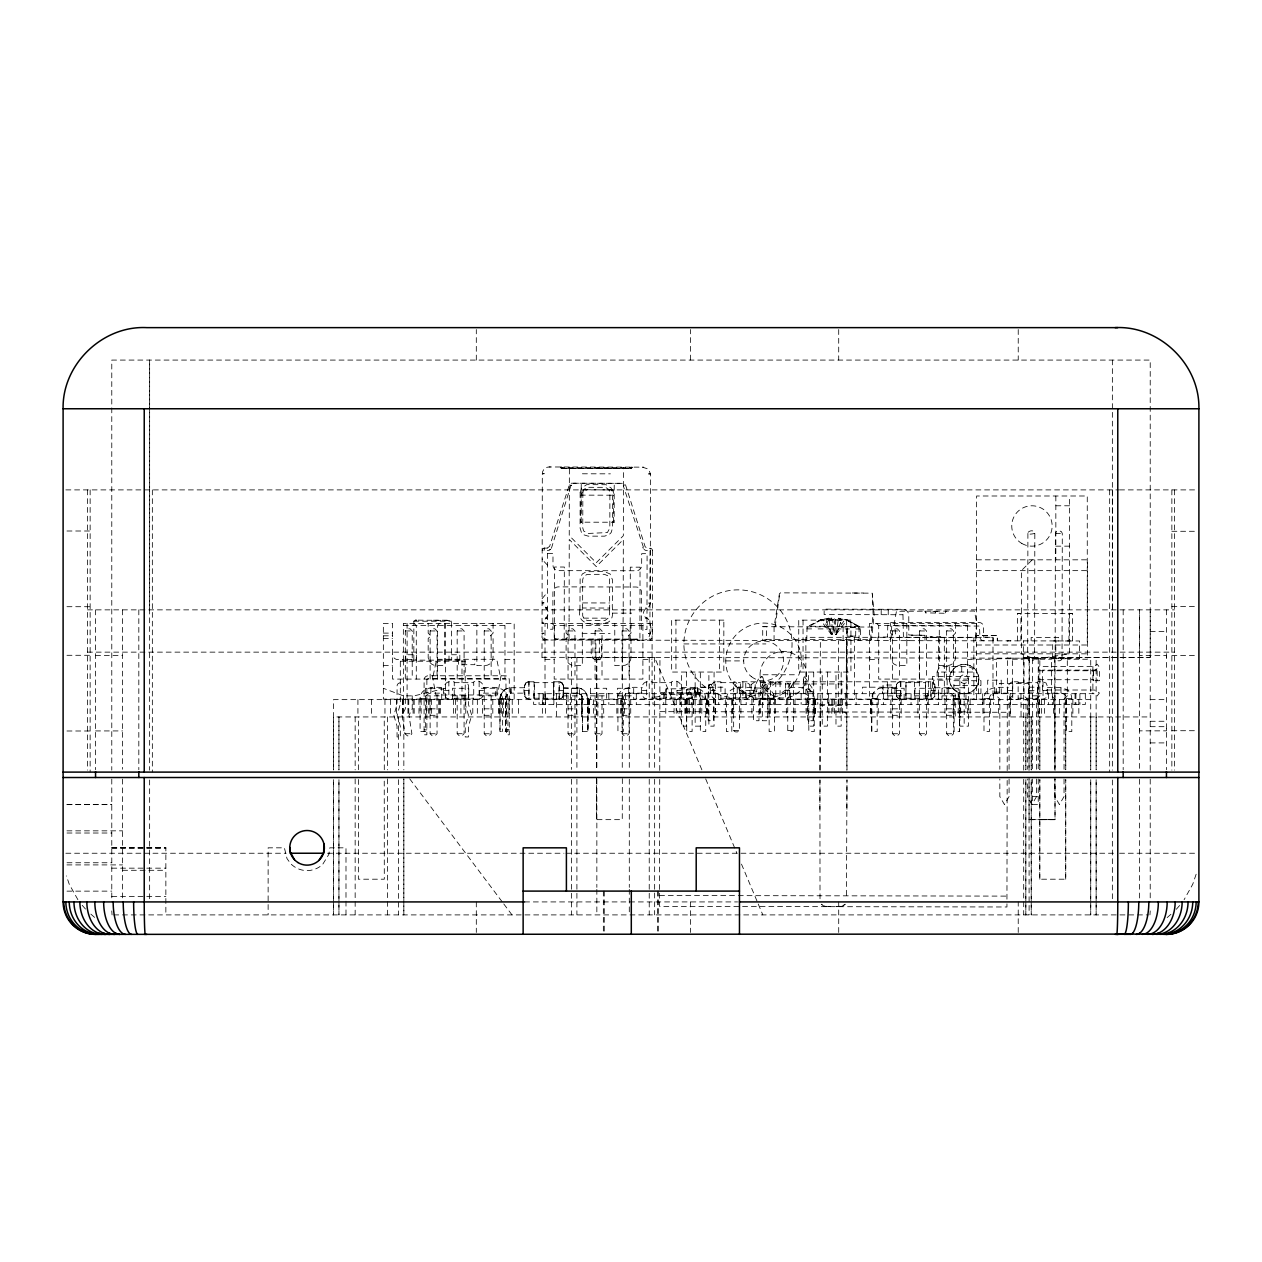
<?xml version="1.0" encoding="UTF-8"?>
<svg xmlns="http://www.w3.org/2000/svg" width="1262" height="1262" viewBox="0 0 1262 1262"><rect width="100%" height="100%" fill="white"/><g stroke="black" fill="none" stroke-linecap="round" stroke-linejoin="round"><path stroke-width="0.75" stroke-dasharray="5 3.75" d="M149.642 609.861L149.642 360.08L149.642 770.151M358.408 779.506L358.361 879.204L384.295 879.204L384.247 779.506M358.361 769.725L358.408 716.942M384.295 769.725L384.247 716.942M476.31 360.08L476.31 329.54M622.56 657.455L623.191 613.143M597.273 468.155L631.631 468.549L632.183 467.129L631.174 467.114M690.488 360.08L690.488 329.54M838.709 932.46L838.709 901.92M1018.229 932.46L1018.229 901.92M1025.832 716.942L1025.832 769.867L1025.99 699.637M1050.946 819.653L1055.032 819.653L1054.969 778.607L1055.016 819.653L1029.082 819.653L1029.035 778.607L1029.114 914.903M1039.841 879.204L1039.841 779.506L1039.746 879.204L1065.743 879.204L1065.743 779.506L1065.712 879.204M1090.731 779.664L1090.731 914.903L1090.731 779.269M1090.731 716.942L1090.731 769.867L1090.731 657.407M1096.142 779.664L1096.142 914.903L1096.142 779.269M1096.142 716.942L1096.142 769.867L1096.126 657.407M1112.358 609.861L1112.358 360.08M1139.412 728.695L1139.412 730.856L1166.451 730.856L1166.451 728.695M1139.412 657.612L1139.412 609.861L1139.412 769.867M1023.703 770.135L1023.703 657.407L1150.218 657.455L1150.218 609.861M1166.451 657.612L1166.451 655.435L1139.412 655.435M541.982 657.36L542.013 640.008L1079.625 640.97L1079.594 658.322M544.616 548.165L543.985 550.516M554.46 640.055L554.586 567.017L564.319 567.032L564.193 640.071M631.631 468.549L561.369 468.612L560.643 466.987L561.653 467.003M569.367 469.022L569.241 535.64L596.248 562.726L623.333 535.735L623.46 467.445M569.367 467.129L569.367 468.77M569.052 639.093L569.099 618.112M551.415 548.26L571.654 483.22L623.27 483.314A2.429 2.429 0 0 1 625.589 485.018L645.087 546.572L646.791 548.197L650.719 548.355M580.63 522.184L581.719 522.168L580.63 522.168L581.277 483.251M581.451 495.146L582.097 489.719L613.269 489.956L613.442 495.209L581.214 495.13L581.167 522.184L614.168 522.231L614.231 483.314M592.966 639.045L592.824 657.439L594.418 659.695M595.853 657.455L595.885 640.102M599.355 639.061L599.308 657.455C599.15 660.341 594.197 660.531 593.045 658.307M599.876 659.695L601.422 657.439L601.453 640.118M609.672 610.051L609.199 617.323L605.05 620.494L587.209 620.462L584.164 618.885L582.713 616.03L582.634 608L609.672 608.047L609.625 578.659L608.142 575.882L604.324 574.305L587.051 574.384L583.612 576.655L582.681 579.668L582.634 607.606M613.616 522.247L613.442 495.193M623.191 613.931L623.191 608.489M630.18 640.181L630.306 567.159L640.039 567.174L639.913 640.213M638.02 640.213L636.064 639.124M650.072 550.689L649.914 640.228L652.359 637.767L652.422 550.074A2.429 2.429 0 0 0 650.088 548.276A2.429 2.429 0 0 1 652.517 550.705M642.374 467.145L648.51 469.133L650.482 473.913L650.245 603.047A5.49 5.49 0 0 1 646.87 608.11A5.49 5.49 0 0 0 646.838 618.254A5.49 5.49 0 0 1 650.214 623.333C651.113 629.549 651.302 641.143 642.058 640.213M659.726 779.459L659.49 906.368L1006.95 906.984L1006.95 903.766M659.742 770.435L659.947 657.518M872.768 627.056L762.721 626.693L762.705 640.433L766.397 639.345L766.413 626.693M774.063 640.449L774.079 626.693L779.411 593.755L780.484 592.856L872.168 593.156L874.172 614.61L871.49 639.66L870.417 640.623M806.765 640.481L807.049 627.403L821.562 619.784L831.532 618.143L834.892 619.973L841.533 619.942L836.138 634.376L834.829 634.407L832.589 619.942L835.949 618.143L847.054 619.989L859.091 626.378M820.016 898.765L819.921 779.758M819.937 769.946L820.363 640.544M838.283 705.442L838.394 640.544M843.095 640.544L843.111 628.918A3.25 1.12 -89.9 0 0 842.653 626.315L840.555 622.56M846.266 705.49L846.376 640.591M847.165 640.56L847.039 705.49L820.253 705.411M847.149 636.095L847.307 627.577L847.291 636.222L855.81 636.111L847.291 636.222M846.912 809.336L846.976 779.806L846.455 898.812M846.991 769.994L846.755 640.56M852.307 592.982L863.255 592.998M855.668 636.174L855.778 627.624L847.165 627.703M859.059 640.607L859.075 628.981A3.25 3.045 -89.9 0 0 857.844 626.378M859.343 626.378L808.106 626.252L820.426 619.942L831.279 634.392L836.138 634.376L838.552 618.159L841.533 619.942L834.892 619.973L832.589 634.376L831.279 634.392L825.932 619.926L832.589 619.942L835.949 618.175L834.829 634.407L844.593 619.957L845.903 619.831L860.4 627.529L860.621 640.591M870.417 639.818L873.083 614.42L872.421 593.913M877.926 640.623L877.926 637.152L887.565 637.01M881.192 614.689L881.207 609.262M888.227 614.704L888.243 609.262M924.967 640.717L924.967 635.291L908.814 634.991L908.782 615.257A5.947 5.947 0 0 0 902.835 609.309L824.149 609.152L824.133 614.578L902.977 614.736M925.503 612.859L925.046 610.966L925.519 612.843L946.169 613.316L945.964 611.013M935.568 612.875L935.568 611.518M975.7 635.527L975.794 640.812L975.826 635.449L997.296 635.48L997.327 640.717L997.201 635.433L975.763 635.401M993.115 640.828L993.131 637.357L983.413 637.058L983.366 626.567A4.007 4.007 0 0 0 979.359 622.56L891.745 622.403A4.007 4.007 0 0 0 887.738 626.394L887.565 637.01M1006.95 899.207L1007.171 778.449M1007.186 770.625L1007.391 658.149M1017.424 640.875L1017.472 613.395L1072.432 613.49L1072.384 640.97M1020.863 640.891L1020.911 613.395L1017.472 613.395M1025.517 658.18L1023.34 658.18L1023.372 640.875M1027.899 533.416L1027.678 658.196C1027.789 661.73 1034.477 661.714 1034.603 658.212L1034.824 533.432C1033.042 526.002 1019.743 536.918 1034.824 533.432M1031.164 640.907L1031.164 637.452L1058.644 637.515L1058.644 640.954M1052.666 658.275L1052.697 640.922M1062.036 658.701C1061.326 661.793 1055.269 661.588 1055.142 658.243L1055.379 533.463C1055.505 529.945 1062.178 529.977 1062.288 533.495L1062.036 658.701M1053.628 658.228L1055.805 658.243L1055.821 640.938L1053.66 640.97M1068.946 640.97L1068.993 613.49L1072.432 613.506M561.448 468.612L562.552 468.076M609.672 608.047L609.672 609.909M623.207 606.628L623.318 539.552L596.232 566.559L569.241 539.458L569.099 617.228M819.874 809.289L820 780.058M820.048 770.341L820.316 711.91L821.436 711.942M561.196 468.454L631.631 468.376M458.611 659.285L458.579 664.695L474.796 664.695L474.764 659.285M413.841 660.152L413.841 621.219L414.93 620.131L451.386 620.447L451.701 660.152M542.092 598.677L547.503 592.241M666.352 692.444L666.746 688.815M694.778 698.012L695.157 694.384M945.617 612.89L945.727 611.155M739.5 688.437L739.5 730.382C738.98 732.449 734.168 732.607 733.648 730.382L733.648 681.953C735.557 680.186 741.125 688.311 738.664 688.595M756.269 691.797L756.995 689.084M542.045 623.128L543.89 623.128L542.045 623.128C550.484 612.07 550.484 613.947 542.076 602.857L543.922 602.857L542.076 602.857M775.152 626.725L779.727 593.692M441.7 699.101L441.7 688.279L425.468 688.279L425.468 731.55L420.088 731.55L420.072 698.549C420.53 686.134 435.69 686.828 444.508 687.743M483.456 687.743C492.275 686.828 507.434 686.134 507.908 698.549L507.908 731.55L499.926 731.55L499.894 698.549C500.004 692.664 505.273 687.932 511.031 687.743L511.031 693.153A5.411 5.411 0 0 0 505.636 698.549L505.526 731.55M500.004 698.549L500.872 694.573M562.978 696.356L563.609 686.118L562.237 683.058M563.609 694.763L562.347 697.823L560.549 698.785M642.358 693.153L628.728 693.153A5.411 5.411 0 0 0 623.318 698.549L623.318 731.55L617.938 731.55L617.907 698.549C618.38 686.134 633.54 686.828 642.358 687.743M711.153 693.153L697.523 693.153A5.411 5.411 0 0 0 692.112 698.549L692.112 731.55L686.733 731.55L686.702 698.549C687.175 686.134 702.335 686.828 711.153 687.743M726.407 698.549C728.631 680.849 752.404 689.699 763.731 687.743C769.52 687.853 774.426 692.759 774.537 698.549L774.537 731.55L769.142 731.55L769.142 698.549A5.411 5.411 0 0 0 763.731 693.153L737.229 693.153A5.411 5.411 0 0 0 731.818 698.549L726.439 698.549L726.407 731.55L731.818 731.55L731.818 698.549M896.241 693.153L882.501 693.153A5.411 5.411 0 0 0 877.09 698.549L877.2 731.55L871.711 731.55L871.679 698.549L872.436 694.573L874.85 690.913L878.62 688.5M871.79 731.55L871.79 698.549L872.547 694.573L874.96 690.913M896.541 696.356L896.541 684.525M937.13 672.047L938.707 668.229L942.54 666.651L968.49 666.651L972.324 668.229L973.901 672.047L937.13 672.047L937.13 676.385M934.763 696.356L934.763 684.525L930.741 681.795L930.741 699.085L932.444 698.785M1008.417 693.153L994.787 693.153A5.411 5.411 0 0 0 989.376 698.549L989.376 731.55L983.997 731.55L983.966 698.549C984.439 686.134 999.583 686.828 1008.417 687.743M940.679 637.484C943.992 636.49 927.081 636.427 930.378 637.468M433.15 675.769L436.652 659.285L496.723 659.285L500.225 675.769M665.137 692.444L665.91 688.815L695.204 688.815L695.961 692.444M753.556 691.797C759.692 667.141 768.826 676.606 758.967 691.797L758.967 720.728L753.556 720.728L753.556 691.797L758.967 691.797M793.546 682.332C788.103 694.195 784.964 685.518 793.435 681.48L793.577 730.382L792.41 731.55M547.298 548.087L549.617 546.383L569.336 484.908A2.429 2.429 0 0 1 571.654 483.22L623.27 483.33M1196.139 874.235L1192.732 884.283L1184.103 899.696M503.396 690.913L500.982 694.573L500.225 698.549L500.004 731.55M525.938 683.058L524.566 686.118L524.976 696.356M562.016 697.823L563.199 696.356M896.43 684.525L897.503 683.058M934.874 696.356L932.334 698.785M836.138 634.407L847.054 619.957L850.493 622.087L845.903 619.831L847.054 619.957L838.552 618.191L841.533 619.973M412.217 695.851L412.217 708.834L408.983 715.317L411.885 733.711L410.055 735.872L407.468 735.872L404.96 733.743L402.057 715.317L405.307 708.834L405.307 695.851M826.91 622.545L829.229 619.831L832.589 619.957M1176.31 909.271L1182.131 902.63M405.307 679.082L405.307 630.953L407.468 628.792L410.055 628.792L412.217 630.953L412.217 679.082M430.121 679.082L430.121 630.953L432.282 628.792L434.885 628.792L437.046 630.953L437.046 679.082M439.586 623.381L437.425 625.542L437.425 679.082M457.175 679.082L457.175 630.953L459.336 628.792L461.924 628.792L464.085 630.953L464.085 679.082M484.214 679.082L484.214 630.953L486.375 628.792L488.978 628.792L491.139 630.953L491.139 679.082M403.351 625.542L504.974 625.542L507.15 623.381M437.046 695.851L437.046 733.711L434.885 735.872L432.282 735.872L430.121 733.711L430.121 695.851M464.085 695.851L464.085 733.711L461.924 735.872L459.336 735.872L457.175 733.711L457.175 695.851M568.042 679.082L568.042 630.953L570.203 628.792L572.806 628.792L574.967 630.953L574.967 679.082M491.139 695.851L491.139 733.711L488.978 735.872L486.375 735.872L484.214 733.711L484.214 695.851M595.08 679.082L595.08 630.953L597.257 628.792L599.844 628.792L602.006 630.953L602.006 679.082M622.134 679.082L622.134 630.953L624.296 628.792L626.883 628.792L629.06 630.953L629.06 679.082M552.03 623.381L554.192 625.542L642.894 625.542L645.056 623.381M574.967 695.851L574.967 733.711L572.806 735.872L570.203 735.872L568.042 733.711L568.042 695.851M602.006 695.851L602.006 733.711L599.844 735.872L597.257 735.872L595.08 733.711L595.08 695.851M629.06 695.851L629.06 733.711L626.883 735.872L624.296 735.872L622.134 733.711L622.134 695.851M892.565 679.082L892.565 630.953L894.726 628.792L897.314 628.792L899.475 630.953L899.475 679.082M919.604 679.082L919.604 630.953L921.765 628.792L924.368 628.792L926.529 630.953L926.529 679.082M946.642 679.082L946.642 630.953L948.803 628.792L951.406 628.792L953.567 630.953L953.567 679.082M1032.206 559.823L1021.384 570.645L1021.384 653.826L1035.392 659.237L1069.466 653.826L1069.577 495.998M876.554 623.381L878.715 625.542L967.418 625.542L969.579 623.381M926.529 695.851L926.529 733.711L924.368 735.872L921.765 735.872L919.604 733.711L919.604 695.851M953.567 695.851L953.567 733.711L951.406 735.872L948.803 735.872L946.674 733.743L946.642 695.851M637.484 639.124L554.728 638.982L554.192 640.055L555.17 640.055M1167.161 917.6L1171.152 914.114M975.416 637.452L976.662 622.56L974.374 611.06L896.446 611.265L894.442 622.418L895.736 637.357L975.132 637.531M781.919 692.617L787.74 688.453L787.756 730.588L792.394 731.55M503.065 690.913L506.725 688.5L510.826 687.743L510.826 693.153A5.411 5.411 0 0 0 505.415 698.549L505.415 731.55M527.406 682.095L525.607 683.058C523.225 687.269 523.383 693.532 525.607 697.823L528.999 699.085L528.999 681.795L527.074 682.095M897.392 683.058L898.97 682.095M831.279 634.392L828.929 618.143L825.932 619.926L829.229 619.831M809.084 689.399L809.967 688.894M643.368 547.093L623.27 485.744L625.321 484.466M599.876 659.679L594.418 659.679M445.533 688.279L414.173 695.851L403.351 695.851L383.348 688.279M828.929 618.143L820.426 619.942L816.971 622.024L821.562 619.784L820.426 619.91L822.887 619.942L832.589 634.392L831.532 618.143M448.846 681.795C441.763 682.979 441.763 697.902 448.846 699.085L448.846 681.795L454.241 681.795L454.241 699.085M646.68 681.795C639.613 682.979 639.613 697.902 646.68 699.085L646.68 681.795L652.091 681.795M560.88 698.785L558.956 699.085L559.066 681.795L560.88 682.095M715.475 681.795C706.42 683.988 709.67 704.054 720.886 699.085L720.886 681.795L715.475 681.795L715.475 699.085M898.859 682.095L900.563 681.795M878.51 688.5L882.611 687.743L882.611 693.153M1012.739 681.795C1003.669 683.988 1006.934 704.054 1018.15 699.085L1018.15 681.795L1012.739 681.795L1012.739 699.085M1032.553 699.101L1043.027 699.085L1046.088 697.823L1047.35 694.763L1047.35 686.118L1046.088 683.058L1043.027 681.795L1037.616 681.795L1037.616 704.511M650.813 640.039L650.356 640.165M543.985 548.165L547.298 548.087M873.367 609.104L873.635 609.104M710.995 684.446L709.37 684.603L708.376 687.175L708.234 720.728L713.645 720.728L713.645 692.223L711.279 684.682M710.317 684.162L708.802 685.582L708.234 689.099A54.092 54.092 0 0 1 697.239 608.363A54.092 54.092 0 0 1 778.717 608.363A54.092 54.092 0 0 1 767.722 689.099L767.722 720.728L762.327 720.728L762.327 692.223C760.402 686.638 768.4 679.808 767.722 689.099C768.432 679.997 760.639 686.717 762.327 692.223A54.092 54.092 0 0 1 713.645 692.223L712.872 687.616L710.49 684.193M607.716 489.83L611.265 489.83M583.643 489.782L587.193 489.782L585.489 489.735M1029.066 819.653L1034.335 819.653M433.481 620.21L448.215 620.21M1029.366 657.392L1029.035 770.782L1029.114 657.407L1033.278 657.407M1054.716 657.407L1055.016 770.782L1055.016 657.407L1050.82 657.407M1046.214 819.653L1038.689 819.653M1054.953 819.669L1047.981 819.653M1029.019 819.653L1042.554 819.669M1048.533 819.653L1044.794 819.653M65.861 489.893L1118.858 489.893M1119.536 489.893L1196.139 489.893M1055.837 505.778L1069.577 505.778M66.965 531.002L90.138 531.002M1171.862 531.286L1195.035 531.286M1055.837 546.162L1069.577 546.162M976.504 559.823L1087.371 559.823L1087.371 659.237L1067.305 659.237M976.504 570.645L1087.371 570.645M1171.862 606.423L1195.035 606.423M66.965 606.707L90.138 606.707M87.441 609.861L1174.559 609.861M413.841 621.219L451.701 621.219M976.614 623.381L869.518 623.381L869.518 699.101M405.307 630.953L412.217 630.953M430.121 630.953L437.046 630.953M457.175 630.953L464.085 630.953M484.214 630.953L491.139 630.953M568.042 630.953L574.967 630.953M595.08 630.953L602.006 630.953M622.134 630.953L629.06 630.953M892.565 630.953L899.475 630.953M919.604 630.953L926.529 630.953M946.642 630.953L953.567 630.953M1150.218 631.489L1166.451 631.489M383.348 633.114L392.529 633.114M383.348 635.811L392.529 635.811M383.348 638.525L392.529 638.525M683.894 643.935L765.86 643.935M976.614 645.008L1087.26 645.008L1087.26 495.998L976.614 495.998L976.614 699.101M87.441 652.138L1118.858 652.138M1120.135 652.138L1174.559 652.138M976.504 653.826L1087.371 653.826M66.965 655.293L90.138 655.293M95.549 655.372L122.588 655.372M1171.862 655.577L1195.035 655.577M701.877 769.836L654.647 657.407L571.512 657.407L571.512 769.441M1023.687 657.407L1150.218 657.407M976.504 659.237L996.57 659.237M1012.361 659.237L1024.034 659.237M1039.841 659.237L1051.514 659.237M407.09 659.616L416.286 659.616M504.974 659.616L514.17 659.616M545.01 659.616L554.192 659.616M642.894 659.616L652.091 659.616M869.518 659.616L878.715 659.616M967.418 659.616L976.614 659.616M725.76 660.909L743.697 660.909M400.322 661.241L465.221 661.241M383.348 665.563L392.529 665.563M1038.8 670.753L1099.376 670.753L1099.376 680.707L1092.892 680.707M760.055 674.76A23.252 23.252 0 0 1 784.932 651.555A23.252 23.252 0 0 1 806.339 677.994L804.446 676.574L811.971 687.743L813.043 691.797L813.043 720.728L807.648 720.728L807.648 691.797L804.162 685.045A23.252 23.252 0 0 1 762.453 685.045C764.078 683.389 763.81 673.309 760.276 677.994L760.055 674.76L796.038 674.76M1038.8 679.713L1092.892 679.713M479.134 681.795L479.134 699.085C488.189 696.892 484.939 676.826 473.723 681.795L473.723 699.085M528.668 681.795L534.41 681.795L534.41 699.085L528.668 699.085M676.968 681.795L676.968 699.085C686.039 696.892 682.774 676.826 671.558 681.795L671.621 699.101L689.478 699.101L689.478 698.012M930.851 681.795L740.368 681.795L740.368 699.085L992.989 699.101L992.989 637.326L805.866 637.326L805.866 699.101M400.212 682.868L400.322 682.868A3.139 3.139 0 0 0 397.073 686.007L397.041 704.496L394.107 714.418A3.139 3.139 0 0 0 394.107 716.217L397.041 726.139L397.073 736.961L400.322 736.961L400.291 726.139L397.356 716.217A3.139 3.139 0 0 1 397.356 714.418L400.322 704.038L400.322 660.152L465.221 660.152L465.221 704.038L468.202 714.418A3.139 3.139 0 0 1 468.202 716.217L465.268 726.139L465.221 736.961L468.47 736.961L468.502 726.139L471.452 716.217A3.139 3.139 0 0 0 471.452 714.418L468.502 704.496L468.47 686.007A3.139 3.139 0 0 0 465.331 682.868M454.241 682.663L473.723 682.663M534.078 682.663L553.876 682.663M652.091 682.663L671.558 682.663M720.886 682.663L740.368 682.663M760.592 682.663L780.058 682.663M905.864 682.663L925.44 682.663M1018.15 682.663L1037.616 682.663M953.898 685.582L980.937 685.582M1029.066 687.191L1037.727 687.191L1037.727 693.69M524.661 687.743L510.716 687.743L510.716 693.153L524.661 693.153M563.278 687.743L581.214 688.5M681.306 687.743C690.125 686.828 705.284 686.134 705.742 698.549L705.742 731.55L700.331 731.55L700.331 672.047M789.791 687.743C798.609 686.828 813.769 686.134 814.242 698.549L814.242 731.55L808.832 731.55L808.832 698.549A5.411 5.411 0 0 0 803.421 693.153L789.791 693.153M896.241 687.743L882.501 687.743L882.501 693.153M935.063 687.743L948.803 687.743L948.803 693.153L935.063 693.153M959.846 687.743L968.49 687.743M1047.35 687.743C1056.168 686.828 1071.328 686.134 1071.801 698.549L1071.801 731.55L1066.39 731.55L1066.39 698.549A5.411 5.411 0 0 0 1060.979 693.153L1047.35 693.153M563.388 688.279L579.621 688.279L579.621 699.101L590.442 699.101L590.442 688.279L606.659 688.279L606.659 699.101L617.481 699.101L617.481 688.279L633.698 688.279L633.698 699.101L652.091 699.085L652.091 623.381L545.01 623.381L545.01 699.101L563.388 699.101L563.388 686.118L563.278 694.763M444.508 690.44L448.846 690.44M479.134 690.44L483.456 690.44M524.345 690.44L528.999 690.44M558.956 690.44L563.609 690.44M642.358 690.44L646.68 690.44M676.968 690.44L681.306 690.44M711.153 690.44L715.475 690.44M745.763 690.44L750.101 690.44M750.858 690.44L755.181 690.44M785.469 690.44L789.791 690.44M896.13 690.44L900.563 690.44M930.741 690.44L935.174 690.44M1008.417 690.44L1012.739 690.44M1029.066 690.44L1037.727 690.44M1043.027 690.44L1047.35 690.44M807.648 691.797L813.043 691.797M999.33 692.065L994.456 692.065L994.456 693.69M1028.53 692.065L1033.404 692.065L1033.404 693.69M420.088 698.549L425.468 698.549A5.411 5.411 0 0 1 430.878 693.153L444.508 693.153M483.456 693.153L497.086 693.153A5.411 5.411 0 0 1 502.497 698.549L502.497 731.55M563.278 693.153L577.239 693.153A5.411 5.411 0 0 1 582.65 698.549M681.306 693.153L694.936 693.153A5.411 5.411 0 0 1 700.331 698.549L705.726 698.549M425.468 695.851L441.7 695.851M452.522 695.851L468.738 695.851M479.56 695.851L495.792 695.851M563.388 695.851L579.621 695.851M590.442 695.851L606.659 695.851M617.481 695.851L633.698 695.851M887.912 695.851L904.128 695.851M914.95 695.851L931.182 695.851M941.988 695.851L958.221 695.851M1032.553 695.819L1038.232 695.819M454.241 698.233L473.723 698.233M534.078 698.233L553.876 698.233M652.091 698.233L671.558 698.233M720.886 698.233L740.368 698.233M760.592 698.233L780.058 698.233M905.864 698.233L925.44 698.233M1018.15 698.233L1037.616 698.233M499.926 698.549L507.876 698.549M582.318 731.55L588.029 731.55L588.06 698.549L582.318 698.549L582.429 731.55M617.938 698.549L623.318 698.549M686.733 698.549L692.112 698.549M769.142 698.549L774.521 698.549M808.832 698.549L814.211 698.549M871.711 698.549L877.2 698.549M954.104 698.549L959.593 698.549L959.514 731.55L954.104 731.55L954.214 698.549A5.411 5.411 0 0 0 948.693 693.153L948.693 687.774L952.794 688.5M983.997 698.549L989.376 698.549M1066.39 698.549L1071.769 698.549M465.221 699.101L383.348 699.101L383.348 623.381L392.529 623.381L392.529 679.082L504.974 679.082L504.974 625.542M1090.731 699.637L333.531 699.637L333.531 769.867L333.531 716.942L1150.218 716.942M1150.218 699.637L1166.451 699.637M430.121 708.834L437.046 708.834M484.214 708.834L491.139 708.834M568.042 708.834L574.967 708.834M622.134 708.834L629.06 708.834M892.565 708.834L899.475 708.834M946.642 708.834L953.567 708.834M960.54 711.863L965.919 711.863L965.998 693.69M430.121 715.317L437.046 715.317M484.214 715.317L491.139 715.317M568.042 715.317L574.967 715.317M622.134 715.317L629.06 715.317M892.565 715.317L899.475 715.317M946.642 715.317L953.567 715.317M1150.218 721.265L1166.451 721.265M700.331 726.139L695.141 726.139L695.141 672.047M1150.218 726.675L1166.451 726.675M424.095 729.846L426.856 729.846M506.519 729.846L509.28 729.846M733.648 730.382L739.469 730.382M787.74 730.382L793.546 730.382M1171.862 730.714L1195.035 730.714M66.965 730.998L90.138 730.998M95.549 730.935L122.588 730.935M404.96 733.711L411.885 733.711M430.153 733.743L437.015 733.743M457.175 733.711L464.085 733.711M484.245 733.743L491.107 733.743M568.074 733.743L574.936 733.743M595.08 733.711L602.006 733.711M622.15 733.743L629.028 733.743M892.581 733.743L899.459 733.743M919.604 733.711L926.529 733.711M946.674 733.743L953.536 733.743M1150.218 742.908L1166.451 742.908M1032.553 796.559L1038.232 796.559M66.996 804.62L111.782 804.62M66.996 804.635L111.782 804.635M1049.558 819.653L1050.757 819.653M66.933 830.838L122.588 830.838M66.996 833.015L111.782 833.015M111.782 847.543L165.858 847.543L165.858 914.903M111.782 847.875L165.858 847.875M111.782 848.222L165.858 848.222M65.861 853.238L142.464 853.238M144.231 853.238L286.127 853.238M327.505 853.238L563.988 853.238M565.96 853.238L1115.797 853.238M1119.536 853.238L1196.139 853.238M66.996 862.751L111.782 862.751M66.933 864.912L122.588 864.912M111.782 868.161L165.858 868.161M122.588 870.291L165.858 870.291M66.996 891.146L111.782 891.13M111.782 896.541L165.858 896.541M524.582 901.92L737.56 901.92M112.05 914.903L111.782 910.959M113.706 914.903L1148.294 914.903M1149.95 914.903L1150.218 910.959M544.001 639.992L542.013 637.578L542.313 473.723A6.767 6.767 0 0 1 549.08 466.972L643.73 467.145M561.18 468.344L596.011 468.675M582.397 473.786L610.398 473.834M1055.379 533.463L1062.288 533.479M582.65 602.92L609.688 602.968M932.855 611.518L938.297 611.518M612.37 613.127L631.663 613.158M583.549 618.128L608.726 618.175M806.797 628.855L811.655 628.902M818.076 628.902L831.216 628.902M836.233 628.949L849.358 628.933M855.778 628.949L860.652 628.981M542.029 633.272L543.875 633.272L542.029 633.272A6.767 6.767 0 0 0 548.781 640.055L550.137 640.055M582.113 633.335L610.114 633.398M924.967 635.307L909.019 635.196M931.703 636.931L930.126 636.916M939.354 636.931L940.758 636.947M766.397 639.345L871.458 639.66M555.611 639.518L554.192 639.518L638.02 639.66L636.584 639.66M1009.852 640.891L1010.862 640.844M1055.994 640.97L1058.534 640.938M1065.365 640.986L1072.053 640.954L1070.949 640.954M1013.812 658.165L1009.821 658.149M1023.182 658.18L1020.642 658.18M1055.963 658.243L1058.502 658.291M1065.333 658.259L1072.022 658.275L1070.917 658.259M541.982 657.313L1079.594 658.275M842.117 711.942L845.635 712.304L846.739 715.081L846.881 770.151M659.852 711.658L1007.297 712.273M659.521 895.499L1006.966 896.115M549.08 466.972L550.453 466.972M561.858 467.539L560.643 467.539L632.183 467.666L630.968 467.666M630.274 468.202L631.631 468.202M613.064 522.231L614.168 522.247M542.171 550.5L542.266 550.516A2.429 2.429 0 0 1 544.616 548.071M648.416 603.047L650.245 603.047M645.261 608.11L646.87 608.11M645.245 618.254L646.838 618.254M648.368 623.318L650.214 623.333M762.721 626.678L765.356 626.693M554.728 638.982L556.132 638.982M574.462 640.071L575.567 640.102M591.247 640.134L591.215 657.439M637.026 640.213L639.377 640.228M1068.299 658.259L1069.324 658.307M574.431 657.376L575.535 657.407M577.144 657.376L578.154 657.423M635.622 657.486L636.632 657.518M638.225 657.486L639.345 657.534M873.083 614.42L874.156 614.72L873.367 614.468M544.001 639.976L543.117 639.613M900.563 699.085L897.392 697.823M576.908 687.743L581.119 688.5M1029.666 660.594L1028.767 660.231M569.414 484.939L571.654 485.665M902.977 614.72L903.34 634.739A5.947 5.947 0 0 0 909.271 640.686M745.321 692.617L737.213 687.49L733.648 681.953M952.684 688.5L956.454 690.913L958.868 694.573L959.625 698.549L959.625 731.55M932.334 682.095L934.874 684.525M898.97 698.785L896.43 696.356M562.347 683.058L560.659 682.095L563.089 684.525M525.718 697.823L527.406 698.785M852.134 622.56L857.844 626.346M90.848 914.114L94.839 917.6M414.11 623.381L416.286 625.542L416.286 679.082M547.566 565.218L542.345 559.713M845.635 712.304L846.597 714.166M82.204 905.296L85.69 909.271M409.724 778.843L502.607 902.393M503.775 903.955L512.009 914.903M77.897 899.696L69.268 884.283L66.429 875.907M524.755 696.356L525.938 697.823M642.768 547.282L643.273 548.418M705.679 778.891L736.913 853.238M741.488 864.123L757.484 902.204M758.241 904.018L762.816 914.903M809.62 689.084L810.346 691.797M542.345 559.729L542.155 558.782M593.045 658.322L592.872 657.407M562.978 684.525L563.499 686.118M958.757 694.573L959.514 698.549M588.06 698.549L584.779 690.913L581.009 688.5L584.558 690.913L587.082 694.573L587.84 698.549L587.95 731.55M694.368 688.815L694.747 692.444M666.336 698.012L665.957 692.444M1174.559 489.893L1174.559 770.151M1171.862 489.893L1171.862 770.151M1166.451 609.861L1166.451 769.725M1150.218 770.151L1150.218 360.08L111.782 360.08L111.782 770.151M1150.218 779.111L1150.218 901.92M1139.412 779.269L1139.412 899.222M1123.18 609.861L1123.18 769.725M1112.358 489.893L1112.358 770.151M1112.358 779.979L1112.358 901.92M1109.661 489.893L1109.661 772.107M1097.151 670.753L1097.151 680.707M1093.586 670.753L1093.586 680.707M1093.271 670.753L1093.271 680.707M1092.892 666.431L1092.892 693.69M1085.32 693.69L1085.32 704.511L533.652 704.511L533.652 693.69L1093.271 693.69A2.698 2.698 0 0 1 1094.911 694.242L1097.151 695.961L1099.376 693.043L1096.883 691.119A5.411 5.411 0 0 0 1093.586 690.014L1042.491 690.014L1042.491 670.122L1093.586 670.106A5.411 5.411 0 0 0 1096.883 668.986L1099.376 667.077L1097.151 664.159L1094.911 665.879A2.698 2.698 0 0 1 1093.271 666.431L1038.8 666.431L1038.8 693.69M1079.909 693.69L1079.909 704.511M1078.836 699.637L1078.836 716.942M1075.902 693.69L1075.902 704.511M1075.05 693.69L1075.05 704.511M1072.874 699.637L1072.874 716.942M1066.232 699.637L1066.232 716.942M1065.302 699.637L1065.365 716.942M1065.096 693.69L1065.096 704.511M1064.04 769.268L1064.04 699.101L1067.305 695.819L1067.305 658.748L1051.514 658.748L1051.514 695.819L1054.795 699.101L1054.795 769.268M1064.04 779.017L1064.04 796.559L1059.417 804.557L1054.795 796.559L1054.795 779.017M1060.979 687.774L1060.979 693.153M1059.354 699.637L1059.354 716.942M1055.837 495.998L1055.837 559.823M1053.47 699.637L1053.47 716.942M1052.334 693.69L1052.334 704.511M1048.438 693.69L1048.438 704.511M1044.431 699.637L1044.431 716.942M1043.027 681.795L1043.027 699.085M1041.355 699.637L1041.355 716.942M1039.289 699.637L1039.289 716.942M1039.178 699.637L1039.178 716.942M1038.232 658.78L1038.232 769.268M1038.232 779.017L1038.232 804.557L1032.553 804.557L1032.553 779.017M1037.885 699.637L1037.885 716.942M1036.559 769.268L1036.559 699.101L1039.841 695.819L1039.841 658.748L1024.034 658.748L1024.034 695.819L1027.315 699.101L1027.315 769.268M1036.559 779.017L1036.559 796.559L1031.937 804.557L1027.315 796.559L1027.315 779.017M1032.553 658.748L1032.553 769.268M1029.445 699.637L1029.445 716.942M1028.53 693.69L1028.53 683.405L999.33 683.405L999.33 693.69M1028.199 699.637L1028.199 716.942M1023.703 779.269L1023.703 914.903M1020.958 693.69L1021.068 716.942M1018.229 329.54L1018.229 360.08M1010.405 699.637L1010.405 716.942M1010.136 693.69L1010.026 716.942M1009.079 769.268L1009.079 699.101L1012.361 695.819L1012.361 658.748L996.57 658.748L996.57 695.819L999.835 699.101L999.835 769.268M1009.079 779.017L1009.079 796.559L1004.457 804.557L999.835 796.559L999.835 779.017M1001.223 693.69L1001.223 680.171L987.689 680.171L987.689 693.69M998.51 699.637L998.51 716.942M994.787 687.774L994.787 693.153M993.478 693.69L993.478 704.511M990.449 699.637L990.449 716.942M982.877 699.637L982.877 716.942M982.672 693.69L982.672 704.511M980.937 693.69L980.937 680.707L953.898 680.707L953.898 693.69M978.507 693.69L978.507 676.385L932.523 676.385L932.523 693.69M973.854 637.357L973.854 699.101M970.115 699.637L970.115 716.942M968.49 678.924L968.49 726.139L959.846 726.139L959.846 678.924M967.702 699.637L967.702 716.942M967.418 625.542L967.418 679.082L878.715 679.082L878.715 625.542M964.168 683.405L964.168 726.139M961.739 666.651L961.739 672.047M960.713 699.637L960.713 716.942M960.54 699.101L960.603 716.942M958.221 699.101L958.221 688.279L941.988 688.279L941.988 699.101M958.221 699.637L958.221 716.942M955.508 623.381L955.508 633.114L952.81 635.811L955.508 638.525L955.508 657.455A8.108 8.108 0 0 1 947.399 665.563L939.291 665.563L939.291 623.381M955.192 693.69L955.239 716.942M953.141 699.637L953.141 716.942M949.292 666.651L949.292 672.047M947.131 693.69L947.131 680.171L933.612 680.171L933.612 693.69M944.97 699.637L944.97 716.942M944.323 637.326L944.323 699.101M938.534 693.69L938.534 704.511M938.471 637.357L938.471 699.101M935.063 686.118L935.063 694.763M931.182 699.101L931.182 688.279L914.95 688.279L914.95 699.101M928.359 681.795L928.359 699.101M928.201 699.637L928.201 716.942M927.712 693.69L927.712 704.511M919.335 637.357L919.335 699.101M917.931 699.637L917.931 716.942M914.382 681.795L914.382 699.101M911.054 693.69L911.054 704.511M906.842 623.381L906.842 665.563L898.718 665.563A8.108 8.108 0 0 1 890.609 657.455L890.609 638.525L893.322 635.811L890.609 633.114L890.609 623.381M904.128 699.101L904.128 688.279L887.912 688.279L887.912 699.101M901.163 699.637L901.163 716.942M900.879 681.795L900.879 699.101M900.453 681.795L900.453 699.085M900.232 693.69L900.232 704.511M899.475 695.851L899.475 733.711L897.314 735.872L894.726 735.872L892.565 733.711L892.565 695.851M896.241 686.118L896.241 694.763M894.932 693.69L894.932 687.191L862.482 687.191L862.482 693.69M891.698 693.69L891.698 685.029L883.037 685.029L883.037 693.69M890.877 699.637L890.877 716.942M887.36 681.795L887.36 699.101M883.574 693.69L883.574 704.511M878.273 699.637L878.178 716.942M872.768 693.69L872.768 704.511M870.701 699.637L870.701 716.942M870.606 699.637L870.606 716.942M856.109 693.69L856.109 704.511M854.532 637.326L854.532 699.101M846.644 620.131L846.644 672.047M845.288 693.69L845.288 704.511M842.637 699.637L842.637 716.942M841.928 693.69L841.928 683.957L766.208 683.957L766.208 693.69M841.17 672.047L841.17 726.139L835.98 726.139L835.98 672.047M840.05 699.637L840.05 716.942M838.709 329.54L838.709 360.08M838.315 699.101L838.315 711.863L832.904 711.863L832.904 699.101M834.529 699.637L834.529 716.942M831.816 699.637L831.816 716.942M828.897 699.637L828.897 716.942M828.629 693.69L828.629 704.511M827.446 672.047L827.446 726.139L822.24 726.139L822.24 672.047M820.789 699.637L820.789 716.942M817.808 693.69L817.808 704.511M815.331 699.637L815.331 716.942M815.157 699.637L815.157 716.942M814.668 699.637L814.668 716.942M813.706 672.047L813.706 726.139L808.516 726.139L808.516 672.047M807.049 699.637L807.049 716.942M806.024 699.637L806.024 716.942M803.421 687.774L803.421 693.153M803.042 620.131L803.042 672.047M801.149 693.69L801.149 704.511M794.981 699.637L794.981 716.942M790.343 693.69L790.343 704.511M786.336 699.637L786.336 716.942M780.058 681.795L780.058 699.085M775.767 681.795L775.767 699.101M775.625 699.637L775.625 716.942M773.685 693.69L773.685 704.511M770.372 681.795L770.372 699.101M770.435 699.637L770.435 716.942M769.347 699.637L769.347 716.942M768.053 699.637L768.053 716.942M764.961 681.795L764.961 699.101M763.731 687.774L763.731 693.153M762.863 693.69L762.863 704.511M760.592 681.795L760.592 699.085M760.592 699.637L760.702 716.942M759.393 699.637L759.393 716.942M751.931 699.637L751.931 716.942M746.205 693.69L746.205 704.511M742.892 681.795L742.892 699.101M740.904 699.637L740.904 716.942M737.229 687.774L737.229 693.153M735.383 693.69L735.383 704.511M732.891 699.637L732.891 716.942M732.244 699.637L732.244 716.942M725.319 699.637L725.319 716.942M725.114 693.69L725.114 687.191L698.06 687.191L698.06 693.69M719.545 620.131L719.545 672.047M718.725 693.69L718.725 704.511M715.538 699.637L715.538 716.942M715.27 699.637L715.27 716.942M714.071 672.047L714.071 726.139L708.881 726.139L708.881 672.047M707.903 693.69L707.903 704.511M707.43 699.637L707.43 716.942M706.83 699.637L706.83 716.942M706.61 699.637L706.61 716.942M701.798 699.637L701.798 716.942M699.258 699.637L699.258 716.942M697.523 687.774L697.523 693.153M696.782 692.444L696.009 698.012L665.106 698.012L664.333 692.444M694.936 687.774L694.936 693.153M693.69 699.637L693.69 716.942M693.201 699.637L693.201 716.942M691.245 693.69L691.245 704.511M690.33 688.815L690.33 689.904L684.919 689.904L684.919 688.815M690.488 901.92L690.488 932.46M689.573 699.637L689.573 716.942M688.058 699.637L688.058 716.942M687.632 688.815L687.632 689.904M687.049 699.637L687.049 716.942M686.607 672.047L686.607 726.139L681.401 726.139L681.401 672.047M685.629 699.637L685.629 716.942M684.887 699.637L684.887 716.942M680.439 693.69L680.439 704.511M679.95 699.637L679.95 716.942M676.227 699.637L676.227 716.942M675.943 620.131L675.943 672.047M674.066 699.637L674.066 716.942M665.784 699.637L665.784 716.942M663.78 693.69L663.78 704.511M658.338 891.098L658.338 932.397M657.439 891.098L657.439 932.397M654.647 657.407L654.647 769.441M654.647 779.269L654.647 914.903M652.959 693.69L652.959 704.511M649.236 657.407L649.236 769.441M649.236 779.269L649.236 891.319M649.236 893.275L649.236 914.903M642.894 625.542L642.894 679.082L554.192 679.082L554.192 625.542M636.3 693.69L636.3 704.511M631 623.381L631 633.114L628.302 635.811L631 638.525L631 657.455A8.108 8.108 0 0 1 622.892 665.563L614.768 665.563L614.768 623.381M630.732 699.637L630.732 716.942M629.296 657.407L629.296 769.441M629.296 779.269L629.296 887.375M629.296 889.347L629.296 914.903M628.728 687.774L628.728 693.153M625.479 693.69L625.479 704.511M624.406 699.637L624.406 716.942M622.34 657.407L622.261 770.782M622.34 778.607L622.261 819.653L596.39 819.653L596.39 778.607M621.645 699.637L621.645 716.942M620.447 699.637L620.447 716.942M616.834 699.637L616.834 716.942M608.82 693.69L608.82 704.511M604.261 891.098L604.261 932.397M603.693 699.637L603.693 716.942M603.346 891.098L603.346 932.397M598.014 693.69L597.841 716.942M596.847 657.407L596.847 769.441M596.847 779.269L596.847 887.375M596.847 889.347L596.847 914.903M596.469 657.407L596.469 770.782M596.469 778.607L596.469 819.653M596.39 657.407L596.39 770.782M593.408 699.637L593.408 716.942M589.133 699.637L589.133 716.942M589.023 699.637L588.928 716.942M588.818 699.637L588.818 716.942M587.729 698.549L587.729 731.55M582.65 731.55L582.539 698.549A5.411 5.411 0 0 0 577.018 693.153M582.318 623.381L582.318 665.563L574.21 665.563A8.108 8.108 0 0 1 566.102 657.455L566.102 638.525L568.799 635.811L566.102 633.114L566.102 623.381M581.561 699.637L581.561 716.942L581.356 693.69M577.128 687.774L577.239 693.153M576.908 657.407L576.908 769.441M576.908 779.269L576.908 891.319M576.908 893.275L576.908 914.903M576.639 699.637L576.639 716.942M571.512 779.269L571.512 891.319M571.512 893.275L571.512 914.903M570.534 693.69L570.534 704.511M566.638 693.69L566.638 704.511M566.37 699.637L566.37 716.942M559.287 699.085L559.287 681.795L553.545 681.795L553.545 699.085M556.368 693.69L556.463 716.942M553.876 681.795L553.876 704.511M553.766 681.795L553.766 699.085M545.547 693.69L545.547 704.511M545.436 699.637L545.436 716.942M543.922 693.69L543.922 704.511M543.054 693.69L543.054 704.511M542.36 699.637L542.36 716.942M539.048 693.69L539.048 704.511M534.078 681.795L534.078 699.085M528.888 681.795L528.888 699.085M518.556 699.637L518.556 716.942M512.23 699.637L512.23 716.942M508.98 699.637L508.98 716.942M506.709 699.637L506.598 716.942M503.57 699.637L503.57 716.942M501.408 699.637L501.408 716.942M501.03 675.769L497.528 694.983L435.847 694.983L432.345 675.769M499.137 699.637L499.026 716.942M498.821 699.637L498.821 716.942M497.086 687.774L497.086 693.153M493.079 623.381L493.079 633.114L490.382 635.811L493.079 638.525L493.079 657.455A8.108 8.108 0 0 1 484.971 665.563L476.862 665.563L476.862 623.381M492.811 699.637L492.811 716.942M482.541 699.637L482.541 716.942M477.336 699.637L477.336 716.942M476.31 901.92L476.31 932.46M472.793 699.637L472.793 716.942M465.773 699.637L465.773 716.942M461.987 660.152L461.987 699.101M460.898 699.637L460.898 716.942M459.825 660.152L459.825 654.741L449.004 654.741L449.004 660.152M455.487 699.637L455.487 716.942M453.547 699.637L453.547 716.942M452.522 699.101L452.522 688.279L468.738 688.279L468.738 699.101L479.56 699.101L479.56 688.279L495.792 688.279L495.792 699.101L514.17 699.101L514.17 623.381L403.351 623.381L403.351 659.616L397.94 659.616A5.411 5.411 0 0 1 392.529 654.205M445.533 623.381L445.533 699.101M444.398 623.381L444.398 665.563L436.289 665.563A8.108 8.108 0 0 1 428.181 657.455L428.181 638.525L430.878 635.811L428.181 633.114L428.181 623.381M440.564 699.637L440.564 716.942M439.476 699.637L439.476 716.942M438.719 699.637L438.719 716.942M431.367 699.637L431.367 716.942M430.878 687.774L430.878 693.153M429.806 699.637L429.806 716.942M428.449 699.637L428.449 716.942M426.556 699.637L426.556 716.942M421.145 699.637L421.145 716.942M418.984 699.637L418.984 716.942M416.555 660.152L416.555 654.741L405.733 654.741L405.733 660.152M414.173 699.637L414.173 716.942M413.084 699.637L413.084 716.942M408.762 699.637L408.762 716.942M407.957 699.637L407.957 716.942M407.09 623.381L407.09 699.101M403.84 716.942L403.84 769.867M403.572 660.152L403.572 699.101M403.351 699.637L403.351 716.942M402.815 699.637L402.815 716.942M402.483 699.637L402.483 716.942M398.429 716.942L398.429 769.867M398.429 779.664L398.429 914.903M396.536 699.637L396.536 716.942M390.589 699.637L390.589 716.942M387.608 716.942L387.608 769.867M387.608 778.906L387.608 914.903M384.957 699.637L384.957 716.942M371.438 699.637L371.438 716.942M357.919 699.637L357.919 716.942M355.158 716.942L355.158 769.867M355.158 778.906L355.158 914.903M345.993 914.903L345.993 847.827L329.761 847.827L328.861 854.358L322.678 864.391A22.763 22.763 0 0 1 290.497 863.46L287.026 858.633L284.376 847.827L268.128 847.827L268.128 914.903M152.339 489.893L152.339 772.107M149.642 779.979L149.642 901.92M138.82 609.861L138.82 769.725M122.588 609.861L122.588 769.268M122.588 779.111L122.588 899.159M111.782 779.111L111.782 901.92M95.549 609.861L95.549 769.725M90.138 489.893L90.138 772.107M87.441 489.893L87.441 770.151M647.39 550.689A4.874 4.874 0 0 1 644.046 549.349M983.871 640.812A4.007 4.007 0 0 1 979.88 636.789L979.501 626.047L891.745 625.873L891.177 636.647A4.007 4.007 0 0 1 887.17 640.639M333.531 779.664L333.531 914.903L333.531 779.664M338.942 779.664L338.942 914.903L338.942 779.664M338.942 716.942L338.942 769.867L338.942 716.942M403.84 778.906L403.84 914.903L403.84 778.906M579.936 610.161C576.135 626.473 597.967 625.778 608.284 622.182C614.988 618.128 611.628 609.404 612.385 602.984L612.433 579.731L610.051 573.958L604.34 571.591L586.53 571.718L582.397 573.91L580.141 578.075L579.936 610.161M1025.832 779.664L1025.832 914.903L1025.832 779.664M1031.228 779.664L1031.228 914.903L1031.228 779.664M1031.228 716.942L1031.228 769.867L1031.228 716.942M1039.841 716.942L1039.841 769.725L1039.746 716.942M1065.743 716.942L1065.743 769.725L1065.712 716.942M547.582 553.482L547.44 629.217L552.851 629.233L552.914 592.257A5.411 5.411 0 0 1 558.34 586.877L636.222 587.004A5.411 5.411 0 0 1 641.617 592.414L641.553 629.391L646.964 629.391L647.09 553.655L641.695 553.671L641.664 565.392A5.411 5.411 0 0 1 636.253 570.771L558.372 570.645A5.411 5.411 0 0 1 552.961 565.218L552.993 553.497L547.582 553.482M580.141 492.59L580.078 528.021L581.451 532.564L583.675 534.772L588.171 536.145L604.403 536.176L608.883 534.836L611.123 532.627L612.527 528.068L612.591 492.653L611.218 488.11L606.075 484.687L586.688 484.64L581.545 488.047L580.141 492.59M582.839 492.59L582.776 528.021L583.707 531.05L588.187 533.447L607.401 532.564L609.83 528.068L609.893 492.637L608.962 489.624L605.539 487.337L587.209 487.306L583.77 489.577L582.839 492.59M803.326 679.492L804.162 685.045C801.67 682.884 805.566 671.968 803.326 679.492M426.872 679.634L426.856 734.799L424.095 734.799L424.095 679.887A4.117 4.117 0 0 1 428.228 675.769L505.147 675.769A4.117 4.117 0 0 1 509.28 679.887L509.28 734.799L506.519 734.799L505.904 678.735L428.228 678.514L426.872 679.634M659.143 696.608L654.047 697.145L654.047 699.101L658.59 699.101A2.492 2.492 0 0 0 661.083 696.608L661.619 694.384L699.479 694.384L700.031 696.608A2.492 2.492 0 0 0 702.508 699.101L707.051 699.101L707.051 697.145L702.208 697.066L701.972 694.936A2.492 2.492 0 0 0 699.479 692.444L661.619 692.444A2.492 2.492 0 0 0 659.143 694.936L659.143 696.608M751.158 684.525L751.158 696.356L755.181 699.085L755.181 681.795L751.158 684.525M750.101 694.763L748.823 697.823L745.763 699.085L745.763 681.795L749.786 684.525L750.101 694.763M789.791 694.763L788.529 697.823L785.469 699.085L785.469 681.795L789.491 684.525L789.791 694.763M845.13 904.223L842.006 906.274L836.028 906.668L842.984 905.942L845.114 904.27M415.403 620.131L416.634 620.21L415.403 620.131M723.836 620.131L671.652 620.131L671.652 672.047L723.836 672.047L723.836 620.131M850.935 620.131L798.751 620.131L798.751 672.047L850.935 672.047L850.935 620.131M544.159 473.723L542.313 473.723L544.159 473.723M650.482 473.913L648.636 473.913L650.482 473.913M547.061 607.937L545.452 607.921L547.061 607.937M547.03 618.064L545.436 618.064L547.03 618.08M650.198 633.477L648.352 633.461L650.198 633.477M1008.259 640.844L1007.155 640.891L1008.259 640.891M1008.228 658.149L1007.123 658.196L1008.228 658.196M830.412 906.652L824.433 906.211L821.31 904.207L823.487 905.911L830.412 906.637M925.44 699.085L925.44 681.795L925.33 699.085M905.974 699.085L905.974 681.795L905.864 699.085M740.179 690.645A37.86 37.86 0 0 0 801.086 666.352A37.86 37.86 0 0 0 749.596 625.747A37.86 37.86 0 0 0 740.179 690.645M751.284 676.558A19.924 19.924 0 0 0 783.323 663.78A19.924 19.924 0 0 0 756.238 642.405A19.924 19.924 0 0 0 751.284 676.558M961.644 682.6A4.322 4.322 0 0 0 968.475 679.508A4.322 4.322 0 0 0 962.385 675.138A4.322 4.322 0 0 0 961.644 682.6M956.391 691.434A14.608 14.608 0 0 0 978.76 679.65A14.718 14.718 0 0 0 957.306 666.068A14.718 14.718 0 0 0 956.328 691.529A14.718 14.718 0 0 0 978.87 679.65A14.608 14.608 0 0 0 957.353 666.162A14.608 14.608 0 0 0 956.391 691.434M1021.841 543.465A20.208 20.208 0 0 0 1052.145 525.97A20.208 20.208 0 0 0 1021.841 508.476A20.208 20.208 0 0 0 1021.841 543.465M547.298 550.5A4.874 4.874 0 0 0 550.642 549.175A4.874 4.874 0 0 1 547.298 550.532"/><path stroke-width="1.5" d="M1198.222 901.92A32.481 32.213 -90 0 1 1165.962 934.353L1170.679 934.085L95.549 934.369A32.465 32.449 -90 0 1 63.1 901.92L63.1 408.762C62.106 364.387 102.601 325.296 146.881 327.631L1117.753 327.631M1116.712 934.369L1124.663 934.085L1116.712 934.369A32.465 1.057 -90 0 0 1117.769 901.92L1117.769 777.518M318.939 860.416L323.64 852.797L323.892 843.836M1138.781 901.92A32.481 8.408 90 0 1 1130.358 934.353L1131.446 934.085A32.481 8.408 -90 0 0 1132.535 933.249M1196.155 901.92A32.481 31.376 -90 0 1 1164.716 934.353L1168.817 934.085M1130.815 934.306L1124.174 934.353A32.481 4.243 -90 0 0 1128.37 901.92M1115.119 934.369L1117.769 934.353M63.1 408.762L1198.9 408.762L1198.9 901.92A32.465 32.433 -90 0 1 1166.451 934.369L1166.451 934.353M63.1 772.107L1198.9 772.107M63.1 777.518L1198.9 777.518M290.071 853.238L323.561 853.238M523.131 891.098L739.469 891.098M63.1 901.92L524.582 901.92M739.39 901.92L1198.9 901.92M1115.119 327.631C1159.399 325.296 1199.894 364.387 1198.9 408.762M144.231 934.353L146.881 934.369M294.472 859.706L290.213 851.818L289.755 847.338M1166.451 771.666L1166.451 777.518M1123.18 771.666L1123.18 777.518M1117.769 408.762L1117.769 772.107M739.469 934.369L739.469 847.827L696.198 847.827L696.198 891.098M631.3 891.098L631.3 934.369M566.401 891.098L566.401 847.827L523.131 847.827L523.131 934.369M144.231 408.762L144.231 772.107M144.231 777.518L144.231 901.92A32.465 1.057 90 0 0 145.288 934.369M138.82 771.666L138.82 777.518M95.549 771.666L95.549 777.518M1192.748 901.92A32.481 30.02 -90 0 1 1162.681 934.353M1188.047 901.92A32.481 28.127 -90 0 1 1159.873 934.353M1182.147 901.92A32.481 25.776 -90 0 1 1156.339 934.353M1175.159 901.92A32.481 22.968 90 0 1 1152.143 934.353A32.481 22.968 -90 0 0 1158.09 933.249M1167.176 901.92A32.481 19.782 90 0 1 1147.363 934.353M1158.342 901.92A32.481 16.248 -90 0 1 1142.078 934.353M1148.83 901.92A32.481 12.431 90 0 1 1136.368 934.353A32.481 12.431 -90 0 0 1139.586 933.249M96.038 934.353A32.481 32.213 -90 0 1 63.778 901.92M137.889 934.353A32.481 4.243 90 0 1 133.63 901.92M131.642 934.353A32.481 8.408 -90 0 1 123.219 901.92M125.632 934.353A32.481 12.431 -90 0 1 113.17 901.92M103.658 901.92A32.481 16.248 90 0 0 119.922 934.353A32.481 16.248 -90 0 1 115.725 933.249M94.824 901.92A32.481 19.782 90 0 0 114.637 934.353A32.481 19.782 -90 0 1 109.51 933.249M86.841 901.92A32.481 22.968 90 0 0 109.857 934.353A32.481 22.968 -90 0 1 103.91 933.249M79.853 901.92A32.481 25.776 -90 0 0 105.661 934.353A32.481 25.776 90 0 1 98.988 933.249M102.127 934.353A32.481 28.127 90 0 1 73.953 901.92M99.319 934.353A32.481 30.02 -90 0 1 69.252 901.92M97.284 934.353A32.481 31.376 90 0 1 65.845 901.92M297.974 862.561A17.305 17.305 0 0 0 324.366 848.332A17.305 17.305 0 0 0 298.842 832.604A17.305 17.305 0 0 0 297.974 862.561"/></g></svg>
